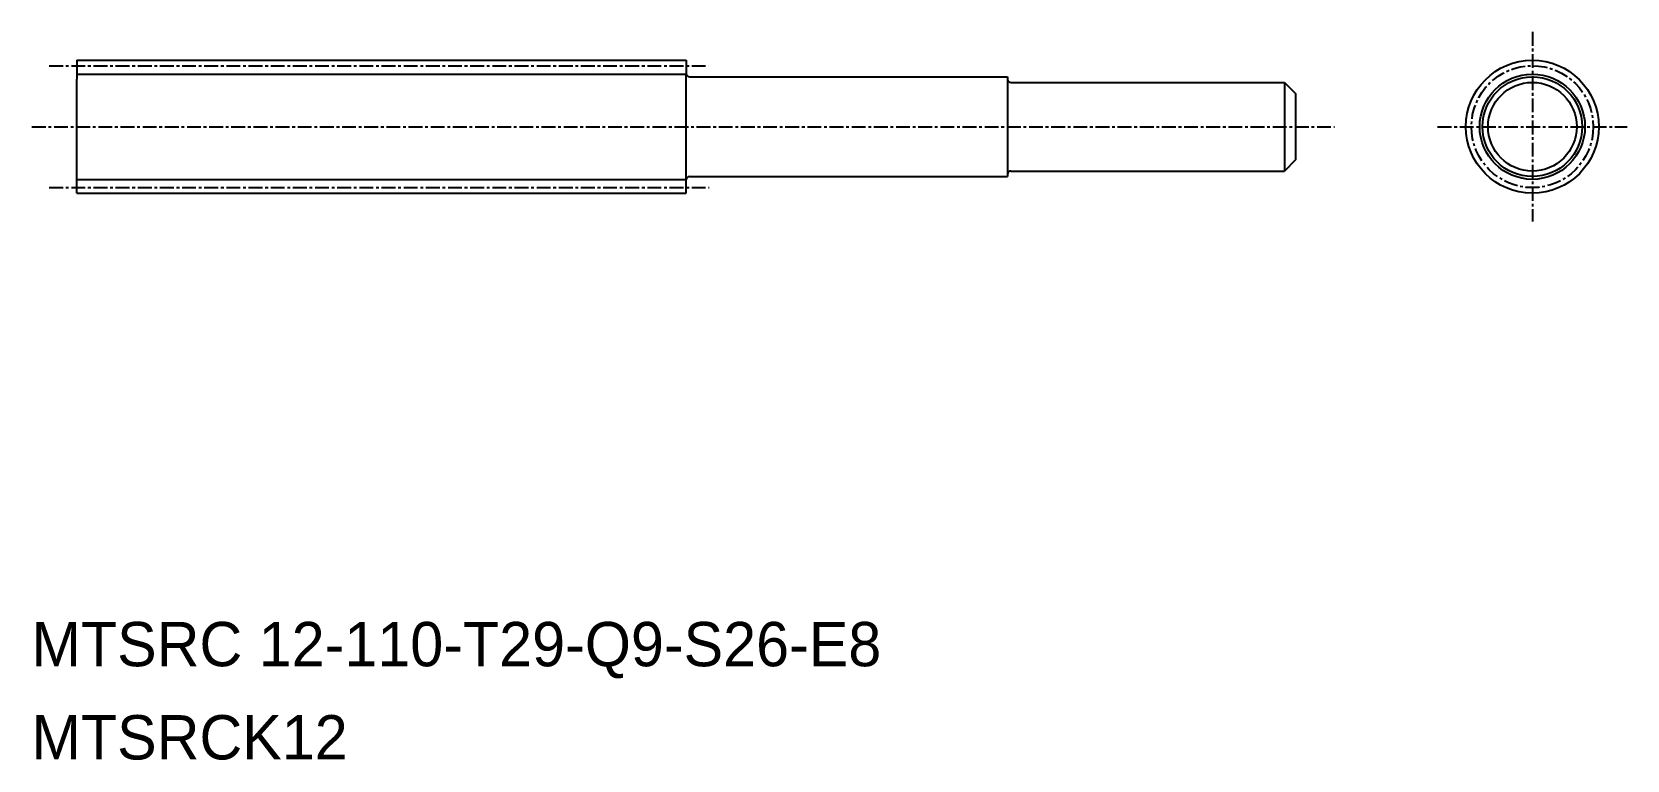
# Model space of a CAD drawing. Extents: x 79 to 223, y 49 to 115.
import ezdxf

# ---------------------------------------------------------------- set-up
doc = ezdxf.new("R2010")
doc.units = 0
doc.linetypes.add('CENTER', pattern=[2, 1.25, -0.25, 0.25, -0.25])
doc.layers.get('0').update_dxf_attribs({"linetype": 'CONTINUOUS'})
doc.layers.add('CENTER', color=1, linetype='CENTER')

msp = doc.modelspace()

# ---------------------------------------------------------------- linework, layer by layer
at = {"color": 7, "linetype": 'CONTINUOUS'}
for p, q in [((83.04, 112.52), (138.04, 112.52)), ((83.04, 112.52), (83.04, 110.82)), ((138.04, 112.52), (138.04, 111.32)), ((138.04, 101.72), (138.04, 111.32)), ((138.34, 111.02), (167.04, 111.02)), ((167.04, 111.02), (167.04, 102.02)), ((83.04, 102.22), (83.04, 110.82)), ((167.34, 110.52), (192.04, 110.52)), ((192.04, 110.52), (192.04, 102.52)), ((192.04, 110.52), (193.04, 109.52)), ((193.04, 109.52), (193.04, 103.52)), ((167.34, 102.52), (192.04, 102.52)), ((193.04, 103.52), (192.04, 102.52)), ((83.04, 100.52), (83.04, 102.22)), ((138.04, 100.52), (138.04, 101.72)), ((138.34, 102.02), (167.04, 102.02)), ((83.04, 100.52), (138.04, 100.52))]:
    msp.add_line(p, q, dxfattribs=at)
at = {"color": 3, "linetype": 'CONTINUOUS'}
for p, q in [((83.04, 111.27), (138.04, 111.27)), ((83.04, 101.77), (138.04, 101.77))]:
    msp.add_line(p, q, dxfattribs=at)
at = {"color": 7, "linetype": 'CONTINUOUS'}
for radius in [6, 4.5, 4]:
    msp.add_circle((214.41, 106.52), radius, dxfattribs=at)
at = {"color": 3, "linetype": 'CONTINUOUS'}
msp.add_circle((214.41, 106.52), 4.75, dxfattribs=at)
at = {"color": 7, "linetype": 'CONTINUOUS'}
for centre, start, end in [((138.34, 111.32), 180, 270), ((167.34, 110.82), 180, 270), ((167.34, 102.22), 90, 180), ((138.34, 101.72), 90, 180)]:
    msp.add_arc(centre, 0.3, start, end, dxfattribs=at)
at = {"layer": 'CENTER', "color": 1, "linetype": 'CENTER'}
for p, q in [((214.41, 115.07), (214.41, 97.97)), ((80.54, 112.02), (140.05, 112.02)), ((78.98, 106.52), (196.54, 106.52)), ((205.86, 106.52), (222.96, 106.52)), ((80.54, 101.02), (140.11, 101.02))]:
    msp.add_line(p, q, dxfattribs=at)
msp.add_circle((214.41, 106.52), 5.5, dxfattribs=at)

# ---------------------------------------------------------------- texts
at = {"color": 7, "linetype": 'CONTINUOUS'}
for s, p in [('MTSRC 12-110-T29-Q9-S26-E8', (78.95, 57.83)), ('MTSRCK12', (78.95, 49.42))]:
    msp.add_text(s, height=4, dxfattribs=at).set_placement(p)

doc.saveas('drawing.dxf')
